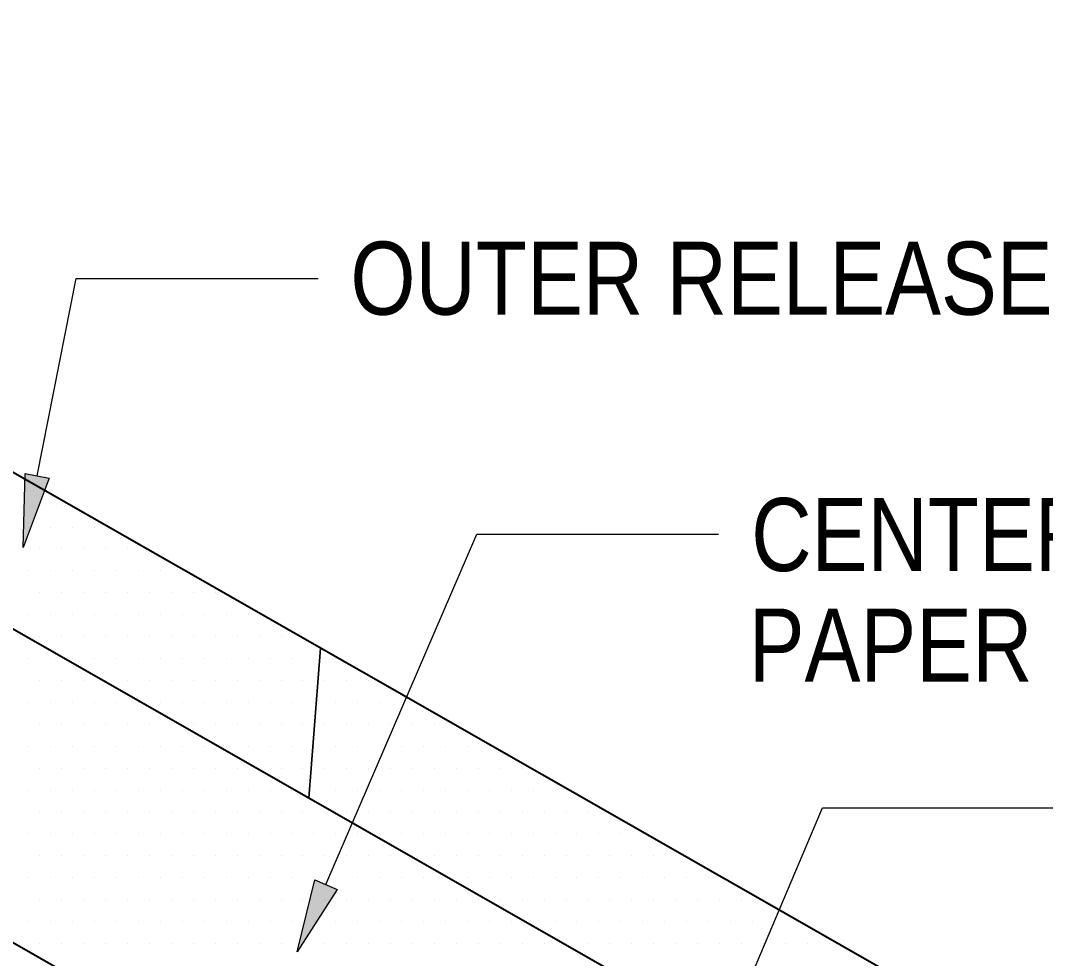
# Model space of a CAD drawing. Header units: inches. Extents: x -26 to 76, y -15 to 22.
# Drawn here: x -7.862 to -6.985, y 11.605 to 12.408 of the extents above; entities that cross this region are included whole.
import ezdxf

# ---------------------------------------------------------------- set-up
doc = ezdxf.new("R2010")
doc.units = ezdxf.units.IN
doc.header["$MEASUREMENT"] = 0
for name, color, linetype, lineweight in [('.ATI-HATCH', 7, 'Continuous', 0), ('.ATI-TEXT_2', 7, 'Continuous', 0), ('G-ANNO-TTLB', 7, 'Continuous', 0), ('TYVEK', 7, 'Continuous', 0)]:
    doc.layers.add(name, color=color, linetype=linetype, lineweight=lineweight)

# ---------------------------------------------------------------- blocks, each defined once
blk = doc.blocks.new('Block_425')
at = {"layer": '.ATI-TEXT_2', "char_height": 0.2, "attachment_point": 7}
for s, insert in [('\\C18;\\c0;\\FArial Narrow|b0|i0|c1;\\H0.062519;\\W1.000000;FOLD HERE', (-6.94412, 11.70194)), ('\\C18;\\c0;\\FArial Narrow|b0|i0|c1;\\H0.062519;\\W1.000000;TO BREAK', (-6.93989, 11.60716)), ('\\C18;\\c0;\\FArial Narrow|b0|i0|c1;\\H0.062519;\\W1.000000;SCORES', (-6.94134, 11.51238))]:
    blk.add_mtext(s, dxfattribs=dict(at, insert=insert))
blk = doc.blocks.new('Block_424')
at = {"layer": '.ATI-TEXT_2', "true_color": 0x000000, "transparency": 33554687}
h = blk.add_hatch(color=18, dxfattribs=at)
h.dxf.hatch_style = 2
h.paths.add_polyline_path([(-7.3162, 11.37556), (-7.3501, 11.32201), (-7.3354, 11.38367)])
at = {"layer": '.ATI-TEXT_2', "color": 18, "lineweight": 0, "true_color": 0x000000}
for p, q in [((-7.3258, 11.37962), (-7.17635, 11.73378)), ((-7.17635, 11.73378), (-6.96938, 11.73378))]:
    blk.add_line(p, q, dxfattribs=at)
at = {"layer": '.ATI-TEXT_2'}
blk.add_lwpolyline([(-7.3162, 11.37556), (-7.3501, 11.32201), (-7.3354, 11.38367), (-7.3354, 11.38367)], close=True, dxfattribs=at)
blk.add_blockref('Block_425', (0, 0), dxfattribs=at)
blk = doc.blocks.new('Block_428')
at = {"layer": '.ATI-TEXT_2', "true_color": 0x000000, "transparency": 33554687}
h = blk.add_hatch(color=18, dxfattribs=at)
h.dxf.hatch_style = 2
h.paths.add_polyline_path([(-7.83787, 12.01585), (-7.8602, 11.95653), (-7.85832, 12.01988)])
at = {"layer": '.ATI-TEXT_2', "color": 18, "lineweight": 0, "true_color": 0x000000}
for p, q in [((-7.84809, 12.01787), (-7.81478, 12.1867)), ((-7.81478, 12.1867), (-7.60781, 12.1867))]:
    blk.add_line(p, q, dxfattribs=at)
at = {"layer": '.ATI-TEXT_2'}
blk.add_lwpolyline([(-7.83787, 12.01585), (-7.8602, 11.95653), (-7.85832, 12.01988), (-7.85832, 12.01988)], close=True, dxfattribs=at)
at = {"layer": '.ATI-TEXT_2', "insert": (-7.58016, 12.15485), "char_height": 0.2, "attachment_point": 7}
blk.add_mtext('\\C18;\\c0;\\FArial Narrow|b0|i0|c1;\\H0.062519;\\W1.000000;OUTER RELEASE PAPER', dxfattribs=at)
blk = doc.blocks.new('Block_430')
at = {"layer": '.ATI-TEXT_2', "char_height": 0.2, "attachment_point": 7}
for s, insert in [('\\C18;\\c0;\\FArial Narrow|b0|i0|c1;\\H0.062519;\\W1.000000;CENTER RELEASE', (-7.23724, 11.93545)), ('\\C18;\\c0;\\FArial Narrow|b0|i0|c1;\\H0.062519;\\W1.000000;PAPER', (-7.23933, 11.84178))]:
    blk.add_mtext(s, dxfattribs=dict(at, insert=insert))
blk = doc.blocks.new('Block_429')
at = {"layer": '.ATI-TEXT_2', "true_color": 0x000000, "transparency": 33554687}
h = blk.add_hatch(color=18, dxfattribs=at)
h.dxf.hatch_style = 2
h.paths.add_polyline_path([(-7.5915, 11.66392), (-7.62578, 11.61061), (-7.61064, 11.67216)])
at = {"layer": '.ATI-TEXT_2', "color": 18, "lineweight": 0, "true_color": 0x000000}
for p, q in [((-7.60107, 11.66804), (-7.47207, 11.96782)), ((-7.47207, 11.96782), (-7.2651, 11.96782))]:
    blk.add_line(p, q, dxfattribs=at)
at = {"layer": '.ATI-TEXT_2'}
blk.add_lwpolyline([(-7.5915, 11.66392), (-7.62578, 11.61061), (-7.61064, 11.67216), (-7.61064, 11.67216)], close=True, dxfattribs=at)
blk.add_blockref('Block_430', (0, 0), dxfattribs=at)
blk = doc.blocks.new('Block_659')
at = {"layer": '.ATI-HATCH'}
for points, knots in [([(-8.50502, 12.3839), (-8.50502, 12.3839), (-8.6217, 12.31639), (-8.6217, 12.31639), (-8.6217, 12.31639), (-7.61557, 11.74187), (-7.61557, 11.74187), (-7.61557, 11.74187), (-7.60558, 11.8703), (-7.60558, 11.8703), (-7.60558, 11.8703), (-8.50502, 12.3839), (-8.50502, 12.3839)], [0, 0, 0, 0, 1, 1, 1, 2, 2, 2, 3, 3, 3, 4, 4, 4, 4]), ([(-8.6217, 12.31639), (-8.6217, 12.31639), (-8.73838, 12.24888), (-8.73838, 12.24888), (-8.73838, 12.24888), (-8.85506, 12.18138), (-8.85506, 12.18138), (-8.85506, 12.18138), (-6.9879, 11.11519), (-6.9879, 11.11519), (-6.9879, 11.11519), (-6.75454, 11.2502), (-6.75454, 11.2502), (-6.75454, 11.2502), (-8.6217, 12.31639), (-8.6217, 12.31639)], [0, 0, 0, 0, 1, 1, 1, 2, 2, 2, 3, 3, 3, 4, 4, 4, 5, 5, 5, 5]), ([(-7.60558, 11.8703), (-7.60558, 11.8703), (-7.61557, 11.74187), (-7.61557, 11.74187), (-7.61557, 11.74187), (-7.01527, 11.39908), (-7.01527, 11.39908), (-7.01527, 11.39908), (-7.00528, 11.52751), (-7.00528, 11.52751), (-7.00528, 11.52751), (-7.60558, 11.8703), (-7.60558, 11.8703)], [0, 0, 0, 0, 1, 1, 1, 2, 2, 2, 3, 3, 3, 4, 4, 4, 4])]:
    blk.add_open_spline(points, degree=3, knots=knots, dxfattribs=at)
at = {"layer": '.ATI-HATCH', "color": 8, "lineweight": 0, "true_color": 0x818080}
for points in [[(-7.85517, 12.01155), (-7.85517, 12.01155), (-7.85517, 12.01155), (-7.85517, 12.01155)], [(-7.8458, 11.99279), (-7.8458, 11.99279), (-7.8458, 11.99279), (-7.8458, 11.99279)], [(-7.82704, 11.99279), (-7.82704, 11.99279), (-7.82704, 11.99279), (-7.82704, 11.99279)], [(-7.85517, 11.97404), (-7.85517, 11.97404), (-7.85517, 11.97404), (-7.85517, 11.97404)], [(-7.83642, 11.97404), (-7.83642, 11.97404), (-7.83642, 11.97404), (-7.83642, 11.97404)], [(-7.81766, 11.97404), (-7.81766, 11.97404), (-7.81766, 11.97404), (-7.81766, 11.97404)], [(-7.79891, 11.97404), (-7.79891, 11.97404), (-7.79891, 11.97404), (-7.79891, 11.97404)], [(-7.8458, 11.95528), (-7.8458, 11.95528), (-7.8458, 11.95528), (-7.8458, 11.95528)], [(-7.82704, 11.95528), (-7.82704, 11.95528), (-7.82704, 11.95528), (-7.82704, 11.95528)], [(-7.80829, 11.95528), (-7.80829, 11.95528), (-7.80829, 11.95528), (-7.80829, 11.95528)], [(-7.78953, 11.95528), (-7.78953, 11.95528), (-7.78953, 11.95528), (-7.78953, 11.95528)], [(-7.77077, 11.95528), (-7.77077, 11.95528), (-7.77077, 11.95528), (-7.77077, 11.95528)], [(-7.85517, 11.93652), (-7.85517, 11.93652), (-7.85517, 11.93652), (-7.85517, 11.93652)], [(-7.83642, 11.93652), (-7.83642, 11.93652), (-7.83642, 11.93652), (-7.83642, 11.93652)], [(-7.81766, 11.93652), (-7.81766, 11.93652), (-7.81766, 11.93652), (-7.81766, 11.93652)], [(-7.79891, 11.93652), (-7.79891, 11.93652), (-7.79891, 11.93652), (-7.79891, 11.93652)], [(-7.78015, 11.93652), (-7.78015, 11.93652), (-7.78015, 11.93652), (-7.78015, 11.93652)], [(-7.7614, 11.93652), (-7.7614, 11.93652), (-7.7614, 11.93652), (-7.7614, 11.93652)], [(-7.74264, 11.93652), (-7.74264, 11.93652), (-7.74264, 11.93652), (-7.74264, 11.93652)], [(-7.72389, 11.93652), (-7.72389, 11.93652), (-7.72389, 11.93652), (-7.72389, 11.93652)], [(-7.8458, 11.91777), (-7.8458, 11.91777), (-7.8458, 11.91777), (-7.8458, 11.91777)], [(-7.82704, 11.91777), (-7.82704, 11.91777), (-7.82704, 11.91777), (-7.82704, 11.91777)], [(-7.80829, 11.91777), (-7.80829, 11.91777), (-7.80829, 11.91777), (-7.80829, 11.91777)], [(-7.78953, 11.91777), (-7.78953, 11.91777), (-7.78953, 11.91777), (-7.78953, 11.91777)], [(-7.77077, 11.91777), (-7.77077, 11.91777), (-7.77077, 11.91777), (-7.77077, 11.91777)], [(-7.75202, 11.91777), (-7.75202, 11.91777), (-7.75202, 11.91777), (-7.75202, 11.91777)], [(-7.73326, 11.91777), (-7.73326, 11.91777), (-7.73326, 11.91777), (-7.73326, 11.91777)], [(-7.71451, 11.91777), (-7.71451, 11.91777), (-7.71451, 11.91777), (-7.71451, 11.91777)], [(-7.69575, 11.91777), (-7.69575, 11.91777), (-7.69575, 11.91777), (-7.69575, 11.91777)], [(-7.85517, 11.89901), (-7.85517, 11.89901), (-7.85517, 11.89901), (-7.85517, 11.89901)], [(-7.83642, 11.89901), (-7.83642, 11.89901), (-7.83642, 11.89901), (-7.83642, 11.89901)], [(-7.81766, 11.89901), (-7.81766, 11.89901), (-7.81766, 11.89901), (-7.81766, 11.89901)], [(-7.79891, 11.89901), (-7.79891, 11.89901), (-7.79891, 11.89901), (-7.79891, 11.89901)], [(-7.78015, 11.89901), (-7.78015, 11.89901), (-7.78015, 11.89901), (-7.78015, 11.89901)], [(-7.7614, 11.89901), (-7.7614, 11.89901), (-7.7614, 11.89901), (-7.7614, 11.89901)], [(-7.74264, 11.89901), (-7.74264, 11.89901), (-7.74264, 11.89901), (-7.74264, 11.89901)], [(-7.72389, 11.89901), (-7.72389, 11.89901), (-7.72389, 11.89901), (-7.72389, 11.89901)], [(-7.70513, 11.89901), (-7.70513, 11.89901), (-7.70513, 11.89901), (-7.70513, 11.89901)], [(-7.68637, 11.89901), (-7.68637, 11.89901), (-7.68637, 11.89901), (-7.68637, 11.89901)], [(-7.66762, 11.89901), (-7.66762, 11.89901), (-7.66762, 11.89901), (-7.66762, 11.89901)], [(-7.8458, 11.88026), (-7.8458, 11.88026), (-7.8458, 11.88026), (-7.8458, 11.88026)], [(-7.82704, 11.88026), (-7.82704, 11.88026), (-7.82704, 11.88026), (-7.82704, 11.88026)], [(-7.80829, 11.88026), (-7.80829, 11.88026), (-7.80829, 11.88026), (-7.80829, 11.88026)], [(-7.78953, 11.88026), (-7.78953, 11.88026), (-7.78953, 11.88026), (-7.78953, 11.88026)], [(-7.77077, 11.88026), (-7.77077, 11.88026), (-7.77077, 11.88026), (-7.77077, 11.88026)], [(-7.75202, 11.88026), (-7.75202, 11.88026), (-7.75202, 11.88026), (-7.75202, 11.88026)], [(-7.73326, 11.88026), (-7.73326, 11.88026), (-7.73326, 11.88026), (-7.73326, 11.88026)], [(-7.71451, 11.88026), (-7.71451, 11.88026), (-7.71451, 11.88026), (-7.71451, 11.88026)], [(-7.69575, 11.88026), (-7.69575, 11.88026), (-7.69575, 11.88026), (-7.69575, 11.88026)], [(-7.677, 11.88026), (-7.677, 11.88026), (-7.677, 11.88026), (-7.677, 11.88026)], [(-7.65824, 11.88026), (-7.65824, 11.88026), (-7.65824, 11.88026), (-7.65824, 11.88026)], [(-7.63948, 11.88026), (-7.63948, 11.88026), (-7.63948, 11.88026), (-7.63948, 11.88026)], [(-7.85517, 11.8615), (-7.85517, 11.8615), (-7.85517, 11.8615), (-7.85517, 11.8615)], [(-7.83642, 11.8615), (-7.83642, 11.8615), (-7.83642, 11.8615), (-7.83642, 11.8615)], [(-7.81766, 11.8615), (-7.81766, 11.8615), (-7.81766, 11.8615), (-7.81766, 11.8615)], [(-7.79891, 11.8615), (-7.79891, 11.8615), (-7.79891, 11.8615), (-7.79891, 11.8615)], [(-7.78015, 11.8615), (-7.78015, 11.8615), (-7.78015, 11.8615), (-7.78015, 11.8615)], [(-7.7614, 11.8615), (-7.7614, 11.8615), (-7.7614, 11.8615), (-7.7614, 11.8615)], [(-7.74264, 11.8615), (-7.74264, 11.8615), (-7.74264, 11.8615), (-7.74264, 11.8615)], [(-7.72389, 11.8615), (-7.72389, 11.8615), (-7.72389, 11.8615), (-7.72389, 11.8615)], [(-7.70513, 11.8615), (-7.70513, 11.8615), (-7.70513, 11.8615), (-7.70513, 11.8615)], [(-7.68637, 11.8615), (-7.68637, 11.8615), (-7.68637, 11.8615), (-7.68637, 11.8615)], [(-7.66762, 11.8615), (-7.66762, 11.8615), (-7.66762, 11.8615), (-7.66762, 11.8615)], [(-7.64886, 11.8615), (-7.64886, 11.8615), (-7.64886, 11.8615), (-7.64886, 11.8615)], [(-7.63011, 11.8615), (-7.63011, 11.8615), (-7.63011, 11.8615), (-7.63011, 11.8615)], [(-7.61135, 11.8615), (-7.61135, 11.8615), (-7.61135, 11.8615), (-7.61135, 11.8615)], [(-7.5926, 11.8615), (-7.5926, 11.8615), (-7.5926, 11.8615), (-7.5926, 11.8615)], [(-7.8458, 11.84275), (-7.8458, 11.84275), (-7.8458, 11.84275), (-7.8458, 11.84275)], [(-7.82704, 11.84275), (-7.82704, 11.84275), (-7.82704, 11.84275), (-7.82704, 11.84275)], [(-7.80829, 11.84275), (-7.80829, 11.84275), (-7.80829, 11.84275), (-7.80829, 11.84275)], [(-7.78953, 11.84275), (-7.78953, 11.84275), (-7.78953, 11.84275), (-7.78953, 11.84275)], [(-7.77077, 11.84275), (-7.77077, 11.84275), (-7.77077, 11.84275), (-7.77077, 11.84275)], [(-7.75202, 11.84275), (-7.75202, 11.84275), (-7.75202, 11.84275), (-7.75202, 11.84275)], [(-7.73326, 11.84275), (-7.73326, 11.84275), (-7.73326, 11.84275), (-7.73326, 11.84275)], [(-7.71451, 11.84275), (-7.71451, 11.84275), (-7.71451, 11.84275), (-7.71451, 11.84275)], [(-7.69575, 11.84275), (-7.69575, 11.84275), (-7.69575, 11.84275), (-7.69575, 11.84275)], [(-7.677, 11.84275), (-7.677, 11.84275), (-7.677, 11.84275), (-7.677, 11.84275)], [(-7.65824, 11.84275), (-7.65824, 11.84275), (-7.65824, 11.84275), (-7.65824, 11.84275)], [(-7.63948, 11.84275), (-7.63948, 11.84275), (-7.63948, 11.84275), (-7.63948, 11.84275)], [(-7.62073, 11.84275), (-7.62073, 11.84275), (-7.62073, 11.84275), (-7.62073, 11.84275)], [(-7.60197, 11.84275), (-7.60197, 11.84275), (-7.60197, 11.84275), (-7.60197, 11.84275)], [(-7.58322, 11.84275), (-7.58322, 11.84275), (-7.58322, 11.84275), (-7.58322, 11.84275)], [(-7.56446, 11.84275), (-7.56446, 11.84275), (-7.56446, 11.84275), (-7.56446, 11.84275)], [(-7.85517, 11.82399), (-7.85517, 11.82399), (-7.85517, 11.82399), (-7.85517, 11.82399)], [(-7.83642, 11.82399), (-7.83642, 11.82399), (-7.83642, 11.82399), (-7.83642, 11.82399)], [(-7.81766, 11.82399), (-7.81766, 11.82399), (-7.81766, 11.82399), (-7.81766, 11.82399)], [(-7.79891, 11.82399), (-7.79891, 11.82399), (-7.79891, 11.82399), (-7.79891, 11.82399)], [(-7.78015, 11.82399), (-7.78015, 11.82399), (-7.78015, 11.82399), (-7.78015, 11.82399)], [(-7.7614, 11.82399), (-7.7614, 11.82399), (-7.7614, 11.82399), (-7.7614, 11.82399)], [(-7.74264, 11.82399), (-7.74264, 11.82399), (-7.74264, 11.82399), (-7.74264, 11.82399)], [(-7.72389, 11.82399), (-7.72389, 11.82399), (-7.72389, 11.82399), (-7.72389, 11.82399)], [(-7.70513, 11.82399), (-7.70513, 11.82399), (-7.70513, 11.82399), (-7.70513, 11.82399)], [(-7.68637, 11.82399), (-7.68637, 11.82399), (-7.68637, 11.82399), (-7.68637, 11.82399)], [(-7.66762, 11.82399), (-7.66762, 11.82399), (-7.66762, 11.82399), (-7.66762, 11.82399)], [(-7.64886, 11.82399), (-7.64886, 11.82399), (-7.64886, 11.82399), (-7.64886, 11.82399)], [(-7.63011, 11.82399), (-7.63011, 11.82399), (-7.63011, 11.82399), (-7.63011, 11.82399)], [(-7.61135, 11.82399), (-7.61135, 11.82399), (-7.61135, 11.82399), (-7.61135, 11.82399)], [(-7.5926, 11.82399), (-7.5926, 11.82399), (-7.5926, 11.82399), (-7.5926, 11.82399)], [(-7.57384, 11.82399), (-7.57384, 11.82399), (-7.57384, 11.82399), (-7.57384, 11.82399)], [(-7.55508, 11.82399), (-7.55508, 11.82399), (-7.55508, 11.82399), (-7.55508, 11.82399)], [(-7.53633, 11.82399), (-7.53633, 11.82399), (-7.53633, 11.82399), (-7.53633, 11.82399)], [(-7.8458, 11.80523), (-7.8458, 11.80523), (-7.8458, 11.80523), (-7.8458, 11.80523)], [(-7.82704, 11.80523), (-7.82704, 11.80523), (-7.82704, 11.80523), (-7.82704, 11.80523)], [(-7.80829, 11.80523), (-7.80829, 11.80523), (-7.80829, 11.80523), (-7.80829, 11.80523)], [(-7.78953, 11.80523), (-7.78953, 11.80523), (-7.78953, 11.80523), (-7.78953, 11.80523)], [(-7.77077, 11.80523), (-7.77077, 11.80523), (-7.77077, 11.80523), (-7.77077, 11.80523)], [(-7.75202, 11.80523), (-7.75202, 11.80523), (-7.75202, 11.80523), (-7.75202, 11.80523)], [(-7.73326, 11.80523), (-7.73326, 11.80523), (-7.73326, 11.80523), (-7.73326, 11.80523)], [(-7.71451, 11.80523), (-7.71451, 11.80523), (-7.71451, 11.80523), (-7.71451, 11.80523)], [(-7.69575, 11.80523), (-7.69575, 11.80523), (-7.69575, 11.80523), (-7.69575, 11.80523)], [(-7.677, 11.80523), (-7.677, 11.80523), (-7.677, 11.80523), (-7.677, 11.80523)], [(-7.65824, 11.80523), (-7.65824, 11.80523), (-7.65824, 11.80523), (-7.65824, 11.80523)], [(-7.63948, 11.80523), (-7.63948, 11.80523), (-7.63948, 11.80523), (-7.63948, 11.80523)], [(-7.62073, 11.80523), (-7.62073, 11.80523), (-7.62073, 11.80523), (-7.62073, 11.80523)], [(-7.60197, 11.80523), (-7.60197, 11.80523), (-7.60197, 11.80523), (-7.60197, 11.80523)], [(-7.58322, 11.80523), (-7.58322, 11.80523), (-7.58322, 11.80523), (-7.58322, 11.80523)], [(-7.56446, 11.80523), (-7.56446, 11.80523), (-7.56446, 11.80523), (-7.56446, 11.80523)], [(-7.54571, 11.80523), (-7.54571, 11.80523), (-7.54571, 11.80523), (-7.54571, 11.80523)], [(-7.52695, 11.80523), (-7.52695, 11.80523), (-7.52695, 11.80523), (-7.52695, 11.80523)], [(-7.5082, 11.80523), (-7.5082, 11.80523), (-7.5082, 11.80523), (-7.5082, 11.80523)], [(-7.85517, 11.78648), (-7.85517, 11.78648), (-7.85517, 11.78648), (-7.85517, 11.78648)], [(-7.83642, 11.78648), (-7.83642, 11.78648), (-7.83642, 11.78648), (-7.83642, 11.78648)], [(-7.81766, 11.78648), (-7.81766, 11.78648), (-7.81766, 11.78648), (-7.81766, 11.78648)], [(-7.79891, 11.78648), (-7.79891, 11.78648), (-7.79891, 11.78648), (-7.79891, 11.78648)], [(-7.78015, 11.78648), (-7.78015, 11.78648), (-7.78015, 11.78648), (-7.78015, 11.78648)], [(-7.7614, 11.78648), (-7.7614, 11.78648), (-7.7614, 11.78648), (-7.7614, 11.78648)], [(-7.74264, 11.78648), (-7.74264, 11.78648), (-7.74264, 11.78648), (-7.74264, 11.78648)], [(-7.72389, 11.78648), (-7.72389, 11.78648), (-7.72389, 11.78648), (-7.72389, 11.78648)], [(-7.70513, 11.78648), (-7.70513, 11.78648), (-7.70513, 11.78648), (-7.70513, 11.78648)], [(-7.68637, 11.78648), (-7.68637, 11.78648), (-7.68637, 11.78648), (-7.68637, 11.78648)], [(-7.66762, 11.78648), (-7.66762, 11.78648), (-7.66762, 11.78648), (-7.66762, 11.78648)], [(-7.64886, 11.78648), (-7.64886, 11.78648), (-7.64886, 11.78648), (-7.64886, 11.78648)], [(-7.63011, 11.78648), (-7.63011, 11.78648), (-7.63011, 11.78648), (-7.63011, 11.78648)], [(-7.61135, 11.78648), (-7.61135, 11.78648), (-7.61135, 11.78648), (-7.61135, 11.78648)], [(-7.5926, 11.78648), (-7.5926, 11.78648), (-7.5926, 11.78648), (-7.5926, 11.78648)], [(-7.57384, 11.78648), (-7.57384, 11.78648), (-7.57384, 11.78648), (-7.57384, 11.78648)], [(-7.55508, 11.78648), (-7.55508, 11.78648), (-7.55508, 11.78648), (-7.55508, 11.78648)], [(-7.53633, 11.78648), (-7.53633, 11.78648), (-7.53633, 11.78648), (-7.53633, 11.78648)], [(-7.51757, 11.78648), (-7.51757, 11.78648), (-7.51757, 11.78648), (-7.51757, 11.78648)], [(-7.49882, 11.78648), (-7.49882, 11.78648), (-7.49882, 11.78648), (-7.49882, 11.78648)], [(-7.48006, 11.78648), (-7.48006, 11.78648), (-7.48006, 11.78648), (-7.48006, 11.78648)], [(-7.46131, 11.78648), (-7.46131, 11.78648), (-7.46131, 11.78648), (-7.46131, 11.78648)], [(-7.8458, 11.76772), (-7.8458, 11.76772), (-7.8458, 11.76772), (-7.8458, 11.76772)], [(-7.82704, 11.76772), (-7.82704, 11.76772), (-7.82704, 11.76772), (-7.82704, 11.76772)], [(-7.80829, 11.76772), (-7.80829, 11.76772), (-7.80829, 11.76772), (-7.80829, 11.76772)], [(-7.78953, 11.76772), (-7.78953, 11.76772), (-7.78953, 11.76772), (-7.78953, 11.76772)], [(-7.77077, 11.76772), (-7.77077, 11.76772), (-7.77077, 11.76772), (-7.77077, 11.76772)], [(-7.75202, 11.76772), (-7.75202, 11.76772), (-7.75202, 11.76772), (-7.75202, 11.76772)], [(-7.73326, 11.76772), (-7.73326, 11.76772), (-7.73326, 11.76772), (-7.73326, 11.76772)], [(-7.71451, 11.76772), (-7.71451, 11.76772), (-7.71451, 11.76772), (-7.71451, 11.76772)], [(-7.69575, 11.76772), (-7.69575, 11.76772), (-7.69575, 11.76772), (-7.69575, 11.76772)], [(-7.677, 11.76772), (-7.677, 11.76772), (-7.677, 11.76772), (-7.677, 11.76772)], [(-7.65824, 11.76772), (-7.65824, 11.76772), (-7.65824, 11.76772), (-7.65824, 11.76772)], [(-7.63948, 11.76772), (-7.63948, 11.76772), (-7.63948, 11.76772), (-7.63948, 11.76772)], [(-7.62073, 11.76772), (-7.62073, 11.76772), (-7.62073, 11.76772), (-7.62073, 11.76772)], [(-7.60197, 11.76772), (-7.60197, 11.76772), (-7.60197, 11.76772), (-7.60197, 11.76772)], [(-7.58322, 11.76772), (-7.58322, 11.76772), (-7.58322, 11.76772), (-7.58322, 11.76772)], [(-7.56446, 11.76772), (-7.56446, 11.76772), (-7.56446, 11.76772), (-7.56446, 11.76772)], [(-7.54571, 11.76772), (-7.54571, 11.76772), (-7.54571, 11.76772), (-7.54571, 11.76772)], [(-7.52695, 11.76772), (-7.52695, 11.76772), (-7.52695, 11.76772), (-7.52695, 11.76772)], [(-7.5082, 11.76772), (-7.5082, 11.76772), (-7.5082, 11.76772), (-7.5082, 11.76772)], [(-7.48944, 11.76772), (-7.48944, 11.76772), (-7.48944, 11.76772), (-7.48944, 11.76772)], [(-7.47068, 11.76772), (-7.47068, 11.76772), (-7.47068, 11.76772), (-7.47068, 11.76772)], [(-7.45193, 11.76772), (-7.45193, 11.76772), (-7.45193, 11.76772), (-7.45193, 11.76772)], [(-7.43317, 11.76772), (-7.43317, 11.76772), (-7.43317, 11.76772), (-7.43317, 11.76772)], [(-7.85517, 11.74897), (-7.85517, 11.74897), (-7.85517, 11.74897), (-7.85517, 11.74897)], [(-7.83642, 11.74897), (-7.83642, 11.74897), (-7.83642, 11.74897), (-7.83642, 11.74897)], [(-7.81766, 11.74897), (-7.81766, 11.74897), (-7.81766, 11.74897), (-7.81766, 11.74897)], [(-7.79891, 11.74897), (-7.79891, 11.74897), (-7.79891, 11.74897), (-7.79891, 11.74897)], [(-7.78015, 11.74897), (-7.78015, 11.74897), (-7.78015, 11.74897), (-7.78015, 11.74897)], [(-7.7614, 11.74897), (-7.7614, 11.74897), (-7.7614, 11.74897), (-7.7614, 11.74897)], [(-7.74264, 11.74897), (-7.74264, 11.74897), (-7.74264, 11.74897), (-7.74264, 11.74897)], [(-7.72389, 11.74897), (-7.72389, 11.74897), (-7.72389, 11.74897), (-7.72389, 11.74897)], [(-7.70513, 11.74897), (-7.70513, 11.74897), (-7.70513, 11.74897), (-7.70513, 11.74897)], [(-7.68637, 11.74897), (-7.68637, 11.74897), (-7.68637, 11.74897), (-7.68637, 11.74897)], [(-7.66762, 11.74897), (-7.66762, 11.74897), (-7.66762, 11.74897), (-7.66762, 11.74897)], [(-7.64886, 11.74897), (-7.64886, 11.74897), (-7.64886, 11.74897), (-7.64886, 11.74897)], [(-7.63011, 11.74897), (-7.63011, 11.74897), (-7.63011, 11.74897), (-7.63011, 11.74897)], [(-7.61135, 11.74897), (-7.61135, 11.74897), (-7.61135, 11.74897), (-7.61135, 11.74897)], [(-7.5926, 11.74897), (-7.5926, 11.74897), (-7.5926, 11.74897), (-7.5926, 11.74897)], [(-7.57384, 11.74897), (-7.57384, 11.74897), (-7.57384, 11.74897), (-7.57384, 11.74897)], [(-7.55508, 11.74897), (-7.55508, 11.74897), (-7.55508, 11.74897), (-7.55508, 11.74897)], [(-7.53633, 11.74897), (-7.53633, 11.74897), (-7.53633, 11.74897), (-7.53633, 11.74897)], [(-7.51757, 11.74897), (-7.51757, 11.74897), (-7.51757, 11.74897), (-7.51757, 11.74897)], [(-7.49882, 11.74897), (-7.49882, 11.74897), (-7.49882, 11.74897), (-7.49882, 11.74897)], [(-7.48006, 11.74897), (-7.48006, 11.74897), (-7.48006, 11.74897), (-7.48006, 11.74897)], [(-7.46131, 11.74897), (-7.46131, 11.74897), (-7.46131, 11.74897), (-7.46131, 11.74897)], [(-7.44255, 11.74897), (-7.44255, 11.74897), (-7.44255, 11.74897), (-7.44255, 11.74897)], [(-7.42379, 11.74897), (-7.42379, 11.74897), (-7.42379, 11.74897), (-7.42379, 11.74897)], [(-7.40504, 11.74897), (-7.40504, 11.74897), (-7.40504, 11.74897), (-7.40504, 11.74897)], [(-7.8458, 11.73021), (-7.8458, 11.73021), (-7.8458, 11.73021), (-7.8458, 11.73021)], [(-7.82704, 11.73021), (-7.82704, 11.73021), (-7.82704, 11.73021), (-7.82704, 11.73021)], [(-7.80829, 11.73021), (-7.80829, 11.73021), (-7.80829, 11.73021), (-7.80829, 11.73021)], [(-7.78953, 11.73021), (-7.78953, 11.73021), (-7.78953, 11.73021), (-7.78953, 11.73021)], [(-7.77077, 11.73021), (-7.77077, 11.73021), (-7.77077, 11.73021), (-7.77077, 11.73021)], [(-7.75202, 11.73021), (-7.75202, 11.73021), (-7.75202, 11.73021), (-7.75202, 11.73021)], [(-7.73326, 11.73021), (-7.73326, 11.73021), (-7.73326, 11.73021), (-7.73326, 11.73021)], [(-7.71451, 11.73021), (-7.71451, 11.73021), (-7.71451, 11.73021), (-7.71451, 11.73021)], [(-7.69575, 11.73021), (-7.69575, 11.73021), (-7.69575, 11.73021), (-7.69575, 11.73021)], [(-7.677, 11.73021), (-7.677, 11.73021), (-7.677, 11.73021), (-7.677, 11.73021)], [(-7.65824, 11.73021), (-7.65824, 11.73021), (-7.65824, 11.73021), (-7.65824, 11.73021)], [(-7.63948, 11.73021), (-7.63948, 11.73021), (-7.63948, 11.73021), (-7.63948, 11.73021)], [(-7.62073, 11.73021), (-7.62073, 11.73021), (-7.62073, 11.73021), (-7.62073, 11.73021)], [(-7.60197, 11.73021), (-7.60197, 11.73021), (-7.60197, 11.73021), (-7.60197, 11.73021)], [(-7.58322, 11.73021), (-7.58322, 11.73021), (-7.58322, 11.73021), (-7.58322, 11.73021)], [(-7.56446, 11.73021), (-7.56446, 11.73021), (-7.56446, 11.73021), (-7.56446, 11.73021)], [(-7.54571, 11.73021), (-7.54571, 11.73021), (-7.54571, 11.73021), (-7.54571, 11.73021)], [(-7.52695, 11.73021), (-7.52695, 11.73021), (-7.52695, 11.73021), (-7.52695, 11.73021)], [(-7.5082, 11.73021), (-7.5082, 11.73021), (-7.5082, 11.73021), (-7.5082, 11.73021)], [(-7.48944, 11.73021), (-7.48944, 11.73021), (-7.48944, 11.73021), (-7.48944, 11.73021)], [(-7.47068, 11.73021), (-7.47068, 11.73021), (-7.47068, 11.73021), (-7.47068, 11.73021)], [(-7.45193, 11.73021), (-7.45193, 11.73021), (-7.45193, 11.73021), (-7.45193, 11.73021)], [(-7.43317, 11.73021), (-7.43317, 11.73021), (-7.43317, 11.73021), (-7.43317, 11.73021)], [(-7.41442, 11.73021), (-7.41442, 11.73021), (-7.41442, 11.73021), (-7.41442, 11.73021)], [(-7.39566, 11.73021), (-7.39566, 11.73021), (-7.39566, 11.73021), (-7.39566, 11.73021)], [(-7.37691, 11.73021), (-7.37691, 11.73021), (-7.37691, 11.73021), (-7.37691, 11.73021)], [(-7.85517, 11.71146), (-7.85517, 11.71146), (-7.85517, 11.71146), (-7.85517, 11.71146)], [(-7.83642, 11.71146), (-7.83642, 11.71146), (-7.83642, 11.71146), (-7.83642, 11.71146)], [(-7.81766, 11.71146), (-7.81766, 11.71146), (-7.81766, 11.71146), (-7.81766, 11.71146)], [(-7.79891, 11.71146), (-7.79891, 11.71146), (-7.79891, 11.71146), (-7.79891, 11.71146)], [(-7.78015, 11.71146), (-7.78015, 11.71146), (-7.78015, 11.71146), (-7.78015, 11.71146)], [(-7.7614, 11.71146), (-7.7614, 11.71146), (-7.7614, 11.71146), (-7.7614, 11.71146)], [(-7.74264, 11.71146), (-7.74264, 11.71146), (-7.74264, 11.71146), (-7.74264, 11.71146)], [(-7.72389, 11.71146), (-7.72389, 11.71146), (-7.72389, 11.71146), (-7.72389, 11.71146)], [(-7.70513, 11.71146), (-7.70513, 11.71146), (-7.70513, 11.71146), (-7.70513, 11.71146)], [(-7.68637, 11.71146), (-7.68637, 11.71146), (-7.68637, 11.71146), (-7.68637, 11.71146)], [(-7.66762, 11.71146), (-7.66762, 11.71146), (-7.66762, 11.71146), (-7.66762, 11.71146)], [(-7.64886, 11.71146), (-7.64886, 11.71146), (-7.64886, 11.71146), (-7.64886, 11.71146)], [(-7.63011, 11.71146), (-7.63011, 11.71146), (-7.63011, 11.71146), (-7.63011, 11.71146)], [(-7.61135, 11.71146), (-7.61135, 11.71146), (-7.61135, 11.71146), (-7.61135, 11.71146)], [(-7.5926, 11.71146), (-7.5926, 11.71146), (-7.5926, 11.71146), (-7.5926, 11.71146)], [(-7.57384, 11.71146), (-7.57384, 11.71146), (-7.57384, 11.71146), (-7.57384, 11.71146)], [(-7.55508, 11.71146), (-7.55508, 11.71146), (-7.55508, 11.71146), (-7.55508, 11.71146)], [(-7.53633, 11.71146), (-7.53633, 11.71146), (-7.53633, 11.71146), (-7.53633, 11.71146)], [(-7.51757, 11.71146), (-7.51757, 11.71146), (-7.51757, 11.71146), (-7.51757, 11.71146)], [(-7.49882, 11.71146), (-7.49882, 11.71146), (-7.49882, 11.71146), (-7.49882, 11.71146)], [(-7.48006, 11.71146), (-7.48006, 11.71146), (-7.48006, 11.71146), (-7.48006, 11.71146)], [(-7.46131, 11.71146), (-7.46131, 11.71146), (-7.46131, 11.71146), (-7.46131, 11.71146)], [(-7.44255, 11.71146), (-7.44255, 11.71146), (-7.44255, 11.71146), (-7.44255, 11.71146)], [(-7.42379, 11.71146), (-7.42379, 11.71146), (-7.42379, 11.71146), (-7.42379, 11.71146)], [(-7.40504, 11.71146), (-7.40504, 11.71146), (-7.40504, 11.71146), (-7.40504, 11.71146)], [(-7.38628, 11.71146), (-7.38628, 11.71146), (-7.38628, 11.71146), (-7.38628, 11.71146)], [(-7.36753, 11.71146), (-7.36753, 11.71146), (-7.36753, 11.71146), (-7.36753, 11.71146)], [(-7.34877, 11.71146), (-7.34877, 11.71146), (-7.34877, 11.71146), (-7.34877, 11.71146)], [(-7.33002, 11.71146), (-7.33002, 11.71146), (-7.33002, 11.71146), (-7.33002, 11.71146)], [(-7.8458, 11.6927), (-7.8458, 11.6927), (-7.8458, 11.6927), (-7.8458, 11.6927)], [(-7.82704, 11.6927), (-7.82704, 11.6927), (-7.82704, 11.6927), (-7.82704, 11.6927)], [(-7.80829, 11.6927), (-7.80829, 11.6927), (-7.80829, 11.6927), (-7.80829, 11.6927)], [(-7.78953, 11.6927), (-7.78953, 11.6927), (-7.78953, 11.6927), (-7.78953, 11.6927)], [(-7.77077, 11.6927), (-7.77077, 11.6927), (-7.77077, 11.6927), (-7.77077, 11.6927)], [(-7.75202, 11.6927), (-7.75202, 11.6927), (-7.75202, 11.6927), (-7.75202, 11.6927)], [(-7.73326, 11.6927), (-7.73326, 11.6927), (-7.73326, 11.6927), (-7.73326, 11.6927)], [(-7.71451, 11.6927), (-7.71451, 11.6927), (-7.71451, 11.6927), (-7.71451, 11.6927)], [(-7.69575, 11.6927), (-7.69575, 11.6927), (-7.69575, 11.6927), (-7.69575, 11.6927)], [(-7.677, 11.6927), (-7.677, 11.6927), (-7.677, 11.6927), (-7.677, 11.6927)], [(-7.65824, 11.6927), (-7.65824, 11.6927), (-7.65824, 11.6927), (-7.65824, 11.6927)], [(-7.63948, 11.6927), (-7.63948, 11.6927), (-7.63948, 11.6927), (-7.63948, 11.6927)], [(-7.62073, 11.6927), (-7.62073, 11.6927), (-7.62073, 11.6927), (-7.62073, 11.6927)], [(-7.60197, 11.6927), (-7.60197, 11.6927), (-7.60197, 11.6927), (-7.60197, 11.6927)], [(-7.58322, 11.6927), (-7.58322, 11.6927), (-7.58322, 11.6927), (-7.58322, 11.6927)], [(-7.56446, 11.6927), (-7.56446, 11.6927), (-7.56446, 11.6927), (-7.56446, 11.6927)], [(-7.54571, 11.6927), (-7.54571, 11.6927), (-7.54571, 11.6927), (-7.54571, 11.6927)], [(-7.52695, 11.6927), (-7.52695, 11.6927), (-7.52695, 11.6927), (-7.52695, 11.6927)], [(-7.5082, 11.6927), (-7.5082, 11.6927), (-7.5082, 11.6927), (-7.5082, 11.6927)], [(-7.48944, 11.6927), (-7.48944, 11.6927), (-7.48944, 11.6927), (-7.48944, 11.6927)], [(-7.47068, 11.6927), (-7.47068, 11.6927), (-7.47068, 11.6927), (-7.47068, 11.6927)], [(-7.45193, 11.6927), (-7.45193, 11.6927), (-7.45193, 11.6927), (-7.45193, 11.6927)], [(-7.43317, 11.6927), (-7.43317, 11.6927), (-7.43317, 11.6927), (-7.43317, 11.6927)], [(-7.41442, 11.6927), (-7.41442, 11.6927), (-7.41442, 11.6927), (-7.41442, 11.6927)], [(-7.39566, 11.6927), (-7.39566, 11.6927), (-7.39566, 11.6927), (-7.39566, 11.6927)], [(-7.37691, 11.6927), (-7.37691, 11.6927), (-7.37691, 11.6927), (-7.37691, 11.6927)], [(-7.35815, 11.6927), (-7.35815, 11.6927), (-7.35815, 11.6927), (-7.35815, 11.6927)], [(-7.33939, 11.6927), (-7.33939, 11.6927), (-7.33939, 11.6927), (-7.33939, 11.6927)], [(-7.32064, 11.6927), (-7.32064, 11.6927), (-7.32064, 11.6927), (-7.32064, 11.6927)], [(-7.30188, 11.6927), (-7.30188, 11.6927), (-7.30188, 11.6927), (-7.30188, 11.6927)], [(-7.85517, 11.67394), (-7.85517, 11.67394), (-7.85517, 11.67394), (-7.85517, 11.67394)], [(-7.83642, 11.67394), (-7.83642, 11.67394), (-7.83642, 11.67394), (-7.83642, 11.67394)], [(-7.81766, 11.67394), (-7.81766, 11.67394), (-7.81766, 11.67394), (-7.81766, 11.67394)], [(-7.79891, 11.67394), (-7.79891, 11.67394), (-7.79891, 11.67394), (-7.79891, 11.67394)], [(-7.78015, 11.67394), (-7.78015, 11.67394), (-7.78015, 11.67394), (-7.78015, 11.67394)], [(-7.7614, 11.67394), (-7.7614, 11.67394), (-7.7614, 11.67394), (-7.7614, 11.67394)], [(-7.74264, 11.67394), (-7.74264, 11.67394), (-7.74264, 11.67394), (-7.74264, 11.67394)], [(-7.72389, 11.67394), (-7.72389, 11.67394), (-7.72389, 11.67394), (-7.72389, 11.67394)], [(-7.70513, 11.67394), (-7.70513, 11.67394), (-7.70513, 11.67394), (-7.70513, 11.67394)], [(-7.68637, 11.67394), (-7.68637, 11.67394), (-7.68637, 11.67394), (-7.68637, 11.67394)], [(-7.66762, 11.67394), (-7.66762, 11.67394), (-7.66762, 11.67394), (-7.66762, 11.67394)], [(-7.64886, 11.67394), (-7.64886, 11.67394), (-7.64886, 11.67394), (-7.64886, 11.67394)], [(-7.63011, 11.67394), (-7.63011, 11.67394), (-7.63011, 11.67394), (-7.63011, 11.67394)], [(-7.61135, 11.67394), (-7.61135, 11.67394), (-7.61135, 11.67394), (-7.61135, 11.67394)], [(-7.5926, 11.67394), (-7.5926, 11.67394), (-7.5926, 11.67394), (-7.5926, 11.67394)], [(-7.57384, 11.67394), (-7.57384, 11.67394), (-7.57384, 11.67394), (-7.57384, 11.67394)], [(-7.55508, 11.67394), (-7.55508, 11.67394), (-7.55508, 11.67394), (-7.55508, 11.67394)], [(-7.53633, 11.67394), (-7.53633, 11.67394), (-7.53633, 11.67394), (-7.53633, 11.67394)], [(-7.51757, 11.67394), (-7.51757, 11.67394), (-7.51757, 11.67394), (-7.51757, 11.67394)], [(-7.49882, 11.67394), (-7.49882, 11.67394), (-7.49882, 11.67394), (-7.49882, 11.67394)], [(-7.48006, 11.67394), (-7.48006, 11.67394), (-7.48006, 11.67394), (-7.48006, 11.67394)], [(-7.46131, 11.67394), (-7.46131, 11.67394), (-7.46131, 11.67394), (-7.46131, 11.67394)], [(-7.44255, 11.67394), (-7.44255, 11.67394), (-7.44255, 11.67394), (-7.44255, 11.67394)], [(-7.42379, 11.67394), (-7.42379, 11.67394), (-7.42379, 11.67394), (-7.42379, 11.67394)], [(-7.40504, 11.67394), (-7.40504, 11.67394), (-7.40504, 11.67394), (-7.40504, 11.67394)], [(-7.38628, 11.67394), (-7.38628, 11.67394), (-7.38628, 11.67394), (-7.38628, 11.67394)], [(-7.36753, 11.67394), (-7.36753, 11.67394), (-7.36753, 11.67394), (-7.36753, 11.67394)], [(-7.34877, 11.67394), (-7.34877, 11.67394), (-7.34877, 11.67394), (-7.34877, 11.67394)], [(-7.33002, 11.67394), (-7.33002, 11.67394), (-7.33002, 11.67394), (-7.33002, 11.67394)], [(-7.31126, 11.67394), (-7.31126, 11.67394), (-7.31126, 11.67394), (-7.31126, 11.67394)], [(-7.29251, 11.67394), (-7.29251, 11.67394), (-7.29251, 11.67394), (-7.29251, 11.67394)], [(-7.27375, 11.67394), (-7.27375, 11.67394), (-7.27375, 11.67394), (-7.27375, 11.67394)], [(-7.8458, 11.65519), (-7.8458, 11.65519), (-7.8458, 11.65519), (-7.8458, 11.65519)], [(-7.82704, 11.65519), (-7.82704, 11.65519), (-7.82704, 11.65519), (-7.82704, 11.65519)], [(-7.80829, 11.65519), (-7.80829, 11.65519), (-7.80829, 11.65519), (-7.80829, 11.65519)], [(-7.78953, 11.65519), (-7.78953, 11.65519), (-7.78953, 11.65519), (-7.78953, 11.65519)], [(-7.77077, 11.65519), (-7.77077, 11.65519), (-7.77077, 11.65519), (-7.77077, 11.65519)], [(-7.75202, 11.65519), (-7.75202, 11.65519), (-7.75202, 11.65519), (-7.75202, 11.65519)], [(-7.73326, 11.65519), (-7.73326, 11.65519), (-7.73326, 11.65519), (-7.73326, 11.65519)], [(-7.71451, 11.65519), (-7.71451, 11.65519), (-7.71451, 11.65519), (-7.71451, 11.65519)], [(-7.69575, 11.65519), (-7.69575, 11.65519), (-7.69575, 11.65519), (-7.69575, 11.65519)], [(-7.677, 11.65519), (-7.677, 11.65519), (-7.677, 11.65519), (-7.677, 11.65519)], [(-7.65824, 11.65519), (-7.65824, 11.65519), (-7.65824, 11.65519), (-7.65824, 11.65519)], [(-7.63948, 11.65519), (-7.63948, 11.65519), (-7.63948, 11.65519), (-7.63948, 11.65519)], [(-7.62073, 11.65519), (-7.62073, 11.65519), (-7.62073, 11.65519), (-7.62073, 11.65519)], [(-7.60197, 11.65519), (-7.60197, 11.65519), (-7.60197, 11.65519), (-7.60197, 11.65519)], [(-7.58322, 11.65519), (-7.58322, 11.65519), (-7.58322, 11.65519), (-7.58322, 11.65519)], [(-7.56446, 11.65519), (-7.56446, 11.65519), (-7.56446, 11.65519), (-7.56446, 11.65519)], [(-7.54571, 11.65519), (-7.54571, 11.65519), (-7.54571, 11.65519), (-7.54571, 11.65519)], [(-7.52695, 11.65519), (-7.52695, 11.65519), (-7.52695, 11.65519), (-7.52695, 11.65519)], [(-7.5082, 11.65519), (-7.5082, 11.65519), (-7.5082, 11.65519), (-7.5082, 11.65519)], [(-7.48944, 11.65519), (-7.48944, 11.65519), (-7.48944, 11.65519), (-7.48944, 11.65519)], [(-7.47068, 11.65519), (-7.47068, 11.65519), (-7.47068, 11.65519), (-7.47068, 11.65519)], [(-7.45193, 11.65519), (-7.45193, 11.65519), (-7.45193, 11.65519), (-7.45193, 11.65519)], [(-7.43317, 11.65519), (-7.43317, 11.65519), (-7.43317, 11.65519), (-7.43317, 11.65519)], [(-7.41442, 11.65519), (-7.41442, 11.65519), (-7.41442, 11.65519), (-7.41442, 11.65519)], [(-7.39566, 11.65519), (-7.39566, 11.65519), (-7.39566, 11.65519), (-7.39566, 11.65519)], [(-7.37691, 11.65519), (-7.37691, 11.65519), (-7.37691, 11.65519), (-7.37691, 11.65519)], [(-7.35815, 11.65519), (-7.35815, 11.65519), (-7.35815, 11.65519), (-7.35815, 11.65519)], [(-7.33939, 11.65519), (-7.33939, 11.65519), (-7.33939, 11.65519), (-7.33939, 11.65519)], [(-7.32064, 11.65519), (-7.32064, 11.65519), (-7.32064, 11.65519), (-7.32064, 11.65519)], [(-7.30188, 11.65519), (-7.30188, 11.65519), (-7.30188, 11.65519), (-7.30188, 11.65519)], [(-7.28313, 11.65519), (-7.28313, 11.65519), (-7.28313, 11.65519), (-7.28313, 11.65519)], [(-7.26437, 11.65519), (-7.26437, 11.65519), (-7.26437, 11.65519), (-7.26437, 11.65519)], [(-7.24562, 11.65519), (-7.24562, 11.65519), (-7.24562, 11.65519), (-7.24562, 11.65519)], [(-7.85517, 11.63643), (-7.85517, 11.63643), (-7.85517, 11.63643), (-7.85517, 11.63643)], [(-7.83642, 11.63643), (-7.83642, 11.63643), (-7.83642, 11.63643), (-7.83642, 11.63643)], [(-7.81766, 11.63643), (-7.81766, 11.63643), (-7.81766, 11.63643), (-7.81766, 11.63643)], [(-7.79891, 11.63643), (-7.79891, 11.63643), (-7.79891, 11.63643), (-7.79891, 11.63643)], [(-7.78015, 11.63643), (-7.78015, 11.63643), (-7.78015, 11.63643), (-7.78015, 11.63643)], [(-7.7614, 11.63643), (-7.7614, 11.63643), (-7.7614, 11.63643), (-7.7614, 11.63643)], [(-7.74264, 11.63643), (-7.74264, 11.63643), (-7.74264, 11.63643), (-7.74264, 11.63643)], [(-7.72389, 11.63643), (-7.72389, 11.63643), (-7.72389, 11.63643), (-7.72389, 11.63643)], [(-7.70513, 11.63643), (-7.70513, 11.63643), (-7.70513, 11.63643), (-7.70513, 11.63643)], [(-7.68637, 11.63643), (-7.68637, 11.63643), (-7.68637, 11.63643), (-7.68637, 11.63643)], [(-7.66762, 11.63643), (-7.66762, 11.63643), (-7.66762, 11.63643), (-7.66762, 11.63643)], [(-7.64886, 11.63643), (-7.64886, 11.63643), (-7.64886, 11.63643), (-7.64886, 11.63643)], [(-7.63011, 11.63643), (-7.63011, 11.63643), (-7.63011, 11.63643), (-7.63011, 11.63643)], [(-7.61135, 11.63643), (-7.61135, 11.63643), (-7.61135, 11.63643), (-7.61135, 11.63643)], [(-7.5926, 11.63643), (-7.5926, 11.63643), (-7.5926, 11.63643), (-7.5926, 11.63643)], [(-7.57384, 11.63643), (-7.57384, 11.63643), (-7.57384, 11.63643), (-7.57384, 11.63643)], [(-7.55508, 11.63643), (-7.55508, 11.63643), (-7.55508, 11.63643), (-7.55508, 11.63643)], [(-7.53633, 11.63643), (-7.53633, 11.63643), (-7.53633, 11.63643), (-7.53633, 11.63643)], [(-7.51757, 11.63643), (-7.51757, 11.63643), (-7.51757, 11.63643), (-7.51757, 11.63643)], [(-7.49882, 11.63643), (-7.49882, 11.63643), (-7.49882, 11.63643), (-7.49882, 11.63643)], [(-7.48006, 11.63643), (-7.48006, 11.63643), (-7.48006, 11.63643), (-7.48006, 11.63643)], [(-7.46131, 11.63643), (-7.46131, 11.63643), (-7.46131, 11.63643), (-7.46131, 11.63643)], [(-7.44255, 11.63643), (-7.44255, 11.63643), (-7.44255, 11.63643), (-7.44255, 11.63643)], [(-7.42379, 11.63643), (-7.42379, 11.63643), (-7.42379, 11.63643), (-7.42379, 11.63643)], [(-7.40504, 11.63643), (-7.40504, 11.63643), (-7.40504, 11.63643), (-7.40504, 11.63643)], [(-7.38628, 11.63643), (-7.38628, 11.63643), (-7.38628, 11.63643), (-7.38628, 11.63643)], [(-7.36753, 11.63643), (-7.36753, 11.63643), (-7.36753, 11.63643), (-7.36753, 11.63643)], [(-7.34877, 11.63643), (-7.34877, 11.63643), (-7.34877, 11.63643), (-7.34877, 11.63643)], [(-7.33002, 11.63643), (-7.33002, 11.63643), (-7.33002, 11.63643), (-7.33002, 11.63643)], [(-7.31126, 11.63643), (-7.31126, 11.63643), (-7.31126, 11.63643), (-7.31126, 11.63643)], [(-7.29251, 11.63643), (-7.29251, 11.63643), (-7.29251, 11.63643), (-7.29251, 11.63643)], [(-7.27375, 11.63643), (-7.27375, 11.63643), (-7.27375, 11.63643), (-7.27375, 11.63643)], [(-7.25499, 11.63643), (-7.25499, 11.63643), (-7.25499, 11.63643), (-7.25499, 11.63643)], [(-7.23624, 11.63643), (-7.23624, 11.63643), (-7.23624, 11.63643), (-7.23624, 11.63643)], [(-7.21748, 11.63643), (-7.21748, 11.63643), (-7.21748, 11.63643), (-7.21748, 11.63643)], [(-7.19873, 11.63643), (-7.19873, 11.63643), (-7.19873, 11.63643), (-7.19873, 11.63643)], [(-7.8458, 11.61768), (-7.8458, 11.61768), (-7.8458, 11.61768), (-7.8458, 11.61768)], [(-7.82704, 11.61768), (-7.82704, 11.61768), (-7.82704, 11.61768), (-7.82704, 11.61768)], [(-7.80829, 11.61768), (-7.80829, 11.61768), (-7.80829, 11.61768), (-7.80829, 11.61768)], [(-7.78953, 11.61768), (-7.78953, 11.61768), (-7.78953, 11.61768), (-7.78953, 11.61768)], [(-7.77077, 11.61768), (-7.77077, 11.61768), (-7.77077, 11.61768), (-7.77077, 11.61768)], [(-7.75202, 11.61768), (-7.75202, 11.61768), (-7.75202, 11.61768), (-7.75202, 11.61768)], [(-7.73326, 11.61768), (-7.73326, 11.61768), (-7.73326, 11.61768), (-7.73326, 11.61768)], [(-7.71451, 11.61768), (-7.71451, 11.61768), (-7.71451, 11.61768), (-7.71451, 11.61768)], [(-7.69575, 11.61768), (-7.69575, 11.61768), (-7.69575, 11.61768), (-7.69575, 11.61768)], [(-7.677, 11.61768), (-7.677, 11.61768), (-7.677, 11.61768), (-7.677, 11.61768)], [(-7.65824, 11.61768), (-7.65824, 11.61768), (-7.65824, 11.61768), (-7.65824, 11.61768)], [(-7.63948, 11.61768), (-7.63948, 11.61768), (-7.63948, 11.61768), (-7.63948, 11.61768)], [(-7.62073, 11.61768), (-7.62073, 11.61768), (-7.62073, 11.61768), (-7.62073, 11.61768)], [(-7.60197, 11.61768), (-7.60197, 11.61768), (-7.60197, 11.61768), (-7.60197, 11.61768)], [(-7.58322, 11.61768), (-7.58322, 11.61768), (-7.58322, 11.61768), (-7.58322, 11.61768)], [(-7.56446, 11.61768), (-7.56446, 11.61768), (-7.56446, 11.61768), (-7.56446, 11.61768)], [(-7.54571, 11.61768), (-7.54571, 11.61768), (-7.54571, 11.61768), (-7.54571, 11.61768)], [(-7.52695, 11.61768), (-7.52695, 11.61768), (-7.52695, 11.61768), (-7.52695, 11.61768)], [(-7.5082, 11.61768), (-7.5082, 11.61768), (-7.5082, 11.61768), (-7.5082, 11.61768)], [(-7.48944, 11.61768), (-7.48944, 11.61768), (-7.48944, 11.61768), (-7.48944, 11.61768)], [(-7.47068, 11.61768), (-7.47068, 11.61768), (-7.47068, 11.61768), (-7.47068, 11.61768)], [(-7.45193, 11.61768), (-7.45193, 11.61768), (-7.45193, 11.61768), (-7.45193, 11.61768)], [(-7.43317, 11.61768), (-7.43317, 11.61768), (-7.43317, 11.61768), (-7.43317, 11.61768)], [(-7.41442, 11.61768), (-7.41442, 11.61768), (-7.41442, 11.61768), (-7.41442, 11.61768)], [(-7.39566, 11.61768), (-7.39566, 11.61768), (-7.39566, 11.61768), (-7.39566, 11.61768)], [(-7.37691, 11.61768), (-7.37691, 11.61768), (-7.37691, 11.61768), (-7.37691, 11.61768)], [(-7.35815, 11.61768), (-7.35815, 11.61768), (-7.35815, 11.61768), (-7.35815, 11.61768)], [(-7.33939, 11.61768), (-7.33939, 11.61768), (-7.33939, 11.61768), (-7.33939, 11.61768)], [(-7.32064, 11.61768), (-7.32064, 11.61768), (-7.32064, 11.61768), (-7.32064, 11.61768)], [(-7.30188, 11.61768), (-7.30188, 11.61768), (-7.30188, 11.61768), (-7.30188, 11.61768)], [(-7.28313, 11.61768), (-7.28313, 11.61768), (-7.28313, 11.61768), (-7.28313, 11.61768)], [(-7.26437, 11.61768), (-7.26437, 11.61768), (-7.26437, 11.61768), (-7.26437, 11.61768)], [(-7.24562, 11.61768), (-7.24562, 11.61768), (-7.24562, 11.61768), (-7.24562, 11.61768)], [(-7.22686, 11.61768), (-7.22686, 11.61768), (-7.22686, 11.61768), (-7.22686, 11.61768)], [(-7.2081, 11.61768), (-7.2081, 11.61768), (-7.2081, 11.61768), (-7.2081, 11.61768)], [(-7.18935, 11.61768), (-7.18935, 11.61768), (-7.18935, 11.61768), (-7.18935, 11.61768)], [(-7.17059, 11.61768), (-7.17059, 11.61768), (-7.17059, 11.61768), (-7.17059, 11.61768)]]:
    blk.add_open_spline(points, degree=3, dxfattribs=at)

msp = doc.modelspace()

# ---------------------------------------------------------------- hatches: boundary and pattern name
at = {"layer": 'G-ANNO-TTLB', "true_color": 0xb9529f, "transparency": 33554687}
h = msp.add_hatch(color=233, dxfattribs=at)
edge = h.paths.add_edge_path()
edge.add_spline(control_points=[(20.03424, -15.13455), (20.03424, -15.13455), (-20.6658, -15.13455), (-20.6658, -15.13455), (-20.6658, -15.13455), (-20.6658, 19.00075), (-20.6658, 19.00075), (-20.6658, 19.00075), (20.03424, 19.00075), (20.03424, 19.00075), (20.03424, 19.00075), (20.03424, -15.13455), (20.03424, -15.13455)], knot_values=[0, 0, 0, 0, 1, 1, 1, 2, 2, 2, 3, 3, 3, 4, 4, 4, 4], degree=3, periodic=0)
edge = h.paths.add_edge_path()
edge.add_spline(control_points=[(-20.54076, 18.87571), (-20.54076, 18.87571), (-20.54076, -15.00951), (-20.54076, -15.00951), (-20.54076, -15.00951), (19.9092, -15.00951), (19.9092, -15.00951), (19.9092, -15.00951), (19.9092, 18.87571), (19.9092, 18.87571), (19.9092, 18.87571), (-20.54076, 18.87571), (-20.54076, 18.87571)], knot_values=[0, 0, 0, 0, 1, 1, 1, 2, 2, 2, 3, 3, 3, 4, 4, 4, 4], degree=3, periodic=0)
edge.add_line((-20.54076, 18.87571), (-20.54076, 18.87571))

# ---------------------------------------------------------------- linework, layer by layer
at = {"layer": 'G-ANNO-TTLB'}
for points in [[(20.03424, -15.13455), (20.03424, -15.13455), (-20.6658, -15.13455), (-20.6658, -15.13455), (-20.6658, -15.13455), (-20.6658, 19.00075), (-20.6658, 19.00075), (-20.6658, 19.00075), (20.03424, 19.00075), (20.03424, 19.00075), (20.03424, 19.00075), (20.03424, -15.13455), (20.03424, -15.13455)], [(-20.54076, 18.87571), (-20.54076, 18.87571), (-20.54076, -15.00951), (-20.54076, -15.00951), (-20.54076, -15.00951), (19.9092, -15.00951), (19.9092, -15.00951), (19.9092, -15.00951), (19.9092, 18.87571), (19.9092, 18.87571), (19.9092, 18.87571), (-20.54076, 18.87571), (-20.54076, 18.87571)]]:
    msp.add_open_spline(points, degree=3, knots=[0, 0, 0, 0, 1, 1, 1, 2, 2, 2, 3, 3, 3, 4, 4, 4, 4], dxfattribs=at)
at = {"layer": 'TYVEK', "color": 133, "lineweight": 25, "true_color": 0x70ccdd}
for p, q in [((-6.63786, 11.3177), (-8.50502, 12.3839)), ((-6.75454, 11.2502), (-8.6217, 12.31639)), ((-6.9879, 11.11519), (-8.85506, 12.18138))]:
    msp.add_line(p, q, dxfattribs=at)

# ---------------------------------------------------------------- block references
at = {"layer": '.ATI-HATCH'}
msp.add_blockref('Block_659', (0, 0), dxfattribs=at)
at = {"layer": '.ATI-TEXT_2'}
for name in ['Block_428', 'Block_429', 'Block_424']:
    msp.add_blockref(name, (0, 0), dxfattribs=at)

doc.saveas('drawing.dxf')
